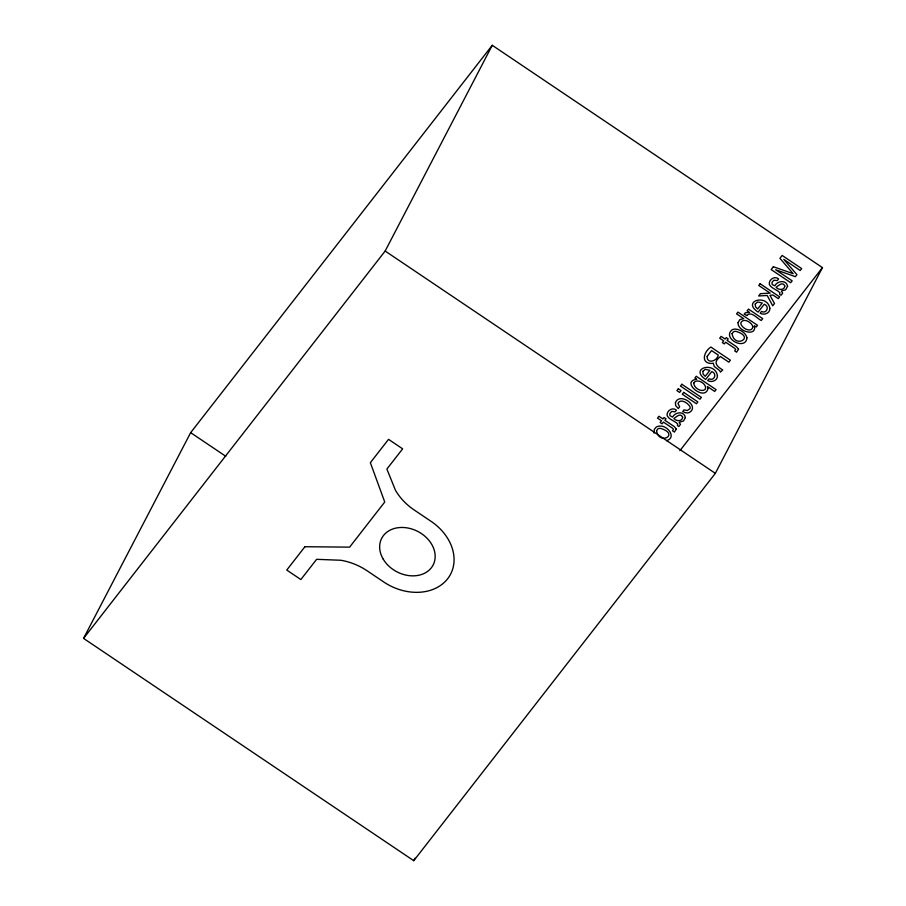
<?xml version="1.0" encoding="UTF-8"?>
<svg xmlns="http://www.w3.org/2000/svg" width="906" height="906" viewBox="0 0 906 906"><rect width="100%" height="100%" fill="white"/><g stroke="black" fill="none" stroke-linecap="round" stroke-linejoin="round"><path stroke-width="1.36" d="M83.556 638.39L190.656 432.649L492.252 45.3L822.444 267.61L715.344 473.351L413.748 860.7L83.556 638.39L385.152 251.041L492.252 45.3M413.748 860.7L415.05 858.186M679.896 450.678L822.444 267.61M666.567 440.667C676.986 437.507 667.518 425.299 659.964 426.092A7.112 5.583 27.5 0 0 655.955 427.338L654.302 429.421L654.075 433.091M385.152 251.041L715.344 473.351M190.656 432.649L225.787 456.296M746.929 337.745C746.034 350.781 722.626 339.104 731.493 330.328A7.112 5.583 27.5 0 1 735.502 329.082C740.361 329.558 745.774 332.729 746.929 337.745M717.427 375.662C717.79 380.599 711.493 382.887 707.688 380.577L709.07 378.799C714.2 381.483 717.541 373.578 711.81 371.585L705.683 379.455C688.82 368.221 715.015 360.837 717.427 375.662M738.096 322.559C737.02 331.268 757.122 337.349 754.404 325.752L756.227 326.975L757.518 325.311L737.926 312.117L736.567 313.872L743.645 318.652L739.908 319.591L738.096 322.559M769.851 308.334C770.225 313.261 763.928 315.56 760.111 313.238L761.493 311.471C766.623 314.156 769.964 306.251 764.234 304.257L758.107 312.128C741.244 300.894 767.439 293.499 769.851 308.334M682.648 417.258C682.388 421.698 676.136 421.426 673.894 418.538C676.42 416.862 680.587 412.389 682.648 417.258M784.834 286.013C784.573 290.452 778.322 290.18 776.08 287.293C778.605 285.617 782.773 281.143 784.834 286.013M713.305 363.317L714.245 366.443L719.715 370.667L720.406 372.117L722.75 369.965C716.431 366.194 712.762 362.241 720.44 356.534L728.82 362.174L730.372 360.18L710.848 347.032C702.648 352.604 700.95 364.824 713.305 363.317M676.329 429.093L674.392 432.071L672.512 430.803L673.441 429.399L672.739 428.345L663.452 422.094L662.116 423.804L660.157 422.49L661.493 420.78L657.518 418.096L658.934 416.273L662.909 418.946L664.041 417.496L666.001 418.81L664.868 420.271L674.291 426.613L676.329 429.093M738.526 349.206L736.589 352.196L734.709 350.916L735.638 349.512L734.936 348.459L725.649 342.208L724.313 343.918L722.354 342.604L723.69 340.894L719.715 338.221L721.142 336.386L725.117 339.07L726.25 337.61L728.197 338.935L727.065 340.384L736.487 346.726L738.526 349.206M685.378 417.575L683.452 421.041L679.183 422.23L680.485 424.427L678.877 426.454C677.144 425.718 677.178 425.344 677.801 424.087C674.834 420.746 669.262 419.886 667.167 415.752C666.216 410.95 672.512 406.703 676.397 410.146L675.083 411.834L671.708 411.426L669.806 413.646L669.942 415.695L672.58 417.066C675.287 411.834 684.358 410.837 685.378 417.575M787.574 286.33L785.638 289.795L781.368 290.985L782.671 293.182L781.063 295.209C779.33 294.473 779.364 294.099 779.987 292.842C777.031 289.501 771.448 288.652 769.353 284.507C768.401 279.705 774.698 275.458 778.582 278.901L777.269 280.588L773.894 280.192L772.003 282.4L772.127 284.45L774.777 285.82C777.473 280.6 786.544 279.592 787.574 286.33M693.781 383.034C693.656 387.734 701.176 392.649 705.174 389.399C707.88 384.212 696.714 377.542 693.781 383.034M752.897 326.851C751.482 333.725 741.153 327.938 740.768 323.148C742.92 317.077 751.969 322.321 752.897 326.851M707.96 388.538C704.97 402.026 679.896 381.267 696.771 379.297L694.879 378.017L696.25 376.262L716.102 389.625L714.687 391.437L707.416 386.534L707.96 388.538M675.457 402.615L675.604 405.48L678.277 408.583L679.647 406.839L677.948 403.442C680.406 398.119 687.631 402.944 689.76 406.284A3.556 2.786 27.5 0 1 689.987 408.663L687.258 410.577L684.053 409.806L682.694 411.562L685.548 412.683A5.912 4.643 27.5 0 0 689.081 412.581C700.542 406.432 679.693 391.596 675.457 402.615M656.544 430.644C658.843 445.967 680.247 434.325 660.644 428.425A3.941 3.092 27.5 0 0 657.801 429.002L656.544 430.644M732.082 333.646C734.381 348.969 755.774 337.326 736.17 331.415A3.941 3.092 27.5 0 0 733.328 331.992L732.082 333.646M702.818 371.369L703.135 374.133L705.23 376.318L709.874 370.35L705.287 369.308L702.818 371.369M755.242 304.042L755.559 306.806L757.654 308.991L762.297 303.023L757.71 301.97L755.242 304.042M707.156 356.42C706.623 364.303 717.337 361.324 718.243 355.05L711.561 350.565L707.156 356.42M746.838 315.503L744.143 314.133L745.57 312.672L749.579 312.457L747.122 310.792L748.458 309.082L762.693 318.663L761.289 320.475C757.473 318.969 751.221 310.52 746.838 315.503M304.937 546.714L286.76 570.055L300.86 579.546L316.613 559.319L340.792 560.259A53.579 42.05 27.5 0 1 367.179 570.825L383.793 582.014A48.698 38.211 27.5 0 0 447.655 578.753A48.698 38.211 27.5 0 0 431.041 521.324L414.223 509.999A52.933 41.54 27.5 0 1 395.435 490.225L386.885 469.059L402.638 448.832L388.538 439.342L370.361 462.683L384.744 502.015L349.614 547.145L304.937 546.714M678.345 388.776L676.907 390.611L679.625 392.445L681.052 390.611L678.345 388.776M681.856 384.269L680.451 386.069L699.976 399.218L701.38 397.417L681.856 384.269M760.123 283.748L758.775 285.481L770.111 293.114L760.462 293.669L758.662 295.979L767.189 295.458L772.716 305.798L774.517 303.487L769.941 295.311L772.954 295.028L778.299 298.629L779.647 296.896L760.123 283.748M773.362 266.738L771.165 269.569L790.689 282.717L792.161 280.826L775.661 269.773L795.4 276.658L796.94 274.688L783.769 259.365L800.202 270.509L801.685 268.595L782.15 255.447L779.93 258.312L793.146 273.657L773.362 266.738M683.702 392.389L682.275 394.223L696.442 403.759L697.869 401.924L683.702 392.389M383.272 559.24A28.969 22.729 27.5 0 0 431.347 567.779A28.969 22.729 27.5 0 0 407.621 527.971A28.969 22.729 27.5 0 0 383.272 559.24"/></g></svg>
